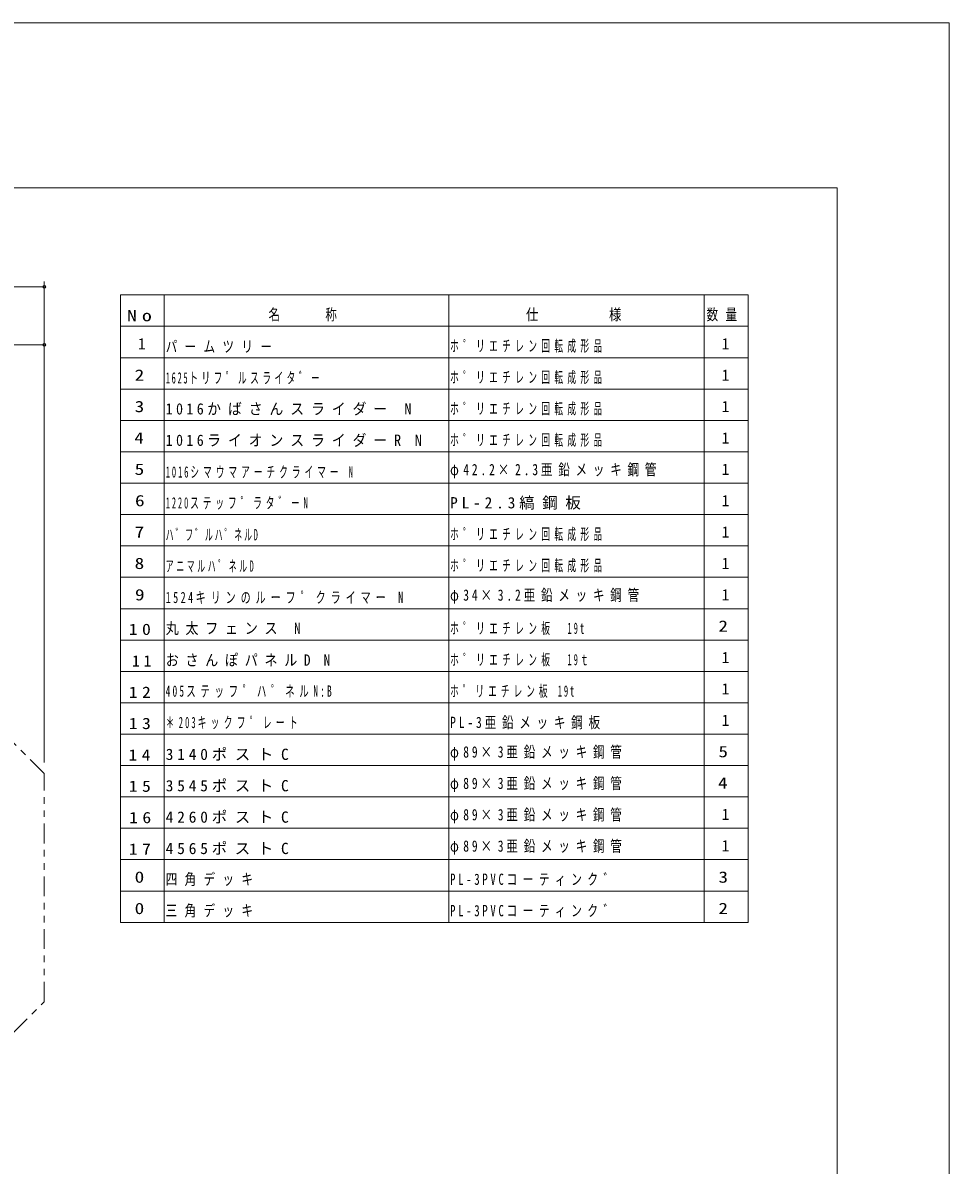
# Model space of a CAD drawing. Units: millimetres on the paper. Extents: x 0 to 420, y -594 to 297.
# Drawn here: x 279.5 to 420, y 123.8 to 297 of the extents above; entities that cross this region are included whole.
import ezdxf
from ezdxf.enums import TextEntityAlignment as Align

# ---------------------------------------------------------------- set-up
doc = ezdxf.new("R2010")
doc.units = ezdxf.units.MM
doc.linetypes.add('USER3', pattern=[8, 3, -1, 1, -1, 1, -1])
for name, color, linetype, lineweight in [('0_2', 7, 'Continuous', 13), ('2D', 7, 'Continuous', 13), ('2D_DIMENSION', 7, 'Continuous', 13), ('2D_OUTLINE', 7, 'USER3', 13), ('FMT', 7, 'Continuous', 13)]:
    doc.layers.add(name, color=color, linetype=linetype, lineweight=lineweight)
doc.styles.add('ＭＳ ゴシック', font='')
doc.styles.get('ＭＳ ゴシック').set_extended_font_data('MS Gothic')

msp = doc.modelspace()

# ---------------------------------------------------------------- linework, layer by layer
at = {"layer": '0_2'}
for p, q in [((282.789, 256.983), (282.372, 256.983)), ((282.789, 248.206), (282.372, 248.206))]:
    msp.add_line(p, q, dxfattribs=at)
msp.add_lwpolyline([(0, 297), (420, 297), (420, 0), (0, 0)], close=True, dxfattribs=at)
for centre in [(282.789, 256.983), (282.789, 248.206)]:
    msp.add_circle(centre, 0.208, dxfattribs=at)
at = {"layer": '2D'}
for p, q in [((294.32, 160.645), (294.32, 255.753)), ((294.32, 255.753), (389.509, 255.753)), ((300.986, 255.753), (300.986, 250.997)), ((344.112, 255.753), (344.112, 250.997)), ((382.842, 255.753), (382.842, 250.997)), ((389.509, 255.753), (389.509, 160.645)), ((294.32, 250.997), (389.509, 250.997)), ((300.986, 250.997), (300.986, 246.242)), ((344.112, 250.997), (344.112, 246.242)), ((382.842, 250.997), (382.842, 246.242)), ((294.32, 246.242), (389.509, 246.242)), ((300.986, 246.242), (300.986, 241.487)), ((344.112, 246.242), (344.112, 241.487)), ((382.842, 246.242), (382.842, 241.487)), ((294.32, 241.487), (389.509, 241.487)), ((300.986, 241.487), (300.986, 236.731)), ((344.112, 241.487), (344.112, 236.731)), ((382.842, 241.487), (382.842, 236.731)), ((294.32, 236.731), (389.509, 236.731)), ((300.986, 236.731), (300.986, 231.976)), ((344.112, 236.731), (344.112, 231.976)), ((382.842, 236.731), (382.842, 231.976)), ((294.32, 231.976), (389.509, 231.976)), ((300.986, 231.976), (300.986, 227.221)), ((344.112, 231.976), (344.112, 227.221)), ((382.842, 231.976), (382.842, 227.221)), ((294.32, 227.221), (389.509, 227.221)), ((300.986, 227.221), (300.986, 222.465)), ((344.112, 227.221), (344.112, 222.465)), ((382.842, 227.221), (382.842, 222.465)), ((294.32, 222.465), (389.509, 222.465)), ((300.986, 222.465), (300.986, 217.71)), ((344.112, 222.465), (344.112, 217.71)), ((382.842, 222.465), (382.842, 217.71)), ((294.32, 217.71), (389.509, 217.71)), ((300.986, 217.71), (300.986, 212.954)), ((344.112, 217.71), (344.112, 212.954)), ((382.842, 217.71), (382.842, 212.954)), ((294.32, 212.954), (389.509, 212.954)), ((300.986, 212.954), (300.986, 208.199)), ((344.112, 212.954), (344.112, 208.199)), ((382.842, 212.954), (382.842, 208.199)), ((294.32, 208.199), (389.509, 208.199)), ((300.986, 208.199), (300.986, 203.444)), ((344.112, 208.199), (344.112, 203.444)), ((382.842, 208.199), (382.842, 203.444)), ((294.32, 203.444), (389.509, 203.444)), ((300.986, 203.444), (300.986, 198.688)), ((344.112, 203.444), (344.112, 198.688)), ((382.842, 203.444), (382.842, 198.688)), ((294.32, 198.688), (389.509, 198.688)), ((300.986, 198.688), (300.986, 193.933)), ((344.112, 198.688), (344.112, 193.933)), ((382.842, 198.688), (382.842, 193.933)), ((294.32, 193.933), (389.509, 193.933)), ((300.986, 193.933), (300.986, 189.178)), ((344.112, 193.933), (344.112, 189.178)), ((382.842, 193.933), (382.842, 189.178)), ((294.32, 189.178), (389.509, 189.178)), ((300.986, 189.178), (300.986, 184.422)), ((344.112, 189.178), (344.112, 184.422)), ((382.842, 189.178), (382.842, 184.422)), ((294.32, 184.422), (389.509, 184.422)), ((300.986, 184.422), (300.986, 179.667)), ((344.112, 184.422), (344.112, 179.667)), ((382.842, 184.422), (382.842, 179.667)), ((294.32, 179.667), (389.509, 179.667)), ((300.986, 179.667), (300.986, 174.912)), ((344.112, 179.667), (344.112, 174.912)), ((382.842, 179.667), (382.842, 174.912)), ((294.32, 174.912), (389.509, 174.912)), ((300.986, 174.912), (300.986, 170.156)), ((344.112, 174.912), (344.112, 170.156)), ((382.842, 174.912), (382.842, 170.156)), ((294.32, 170.156), (389.509, 170.156)), ((300.986, 170.156), (300.986, 165.401)), ((344.112, 170.156), (344.112, 165.401)), ((382.842, 170.156), (382.842, 165.401)), ((294.32, 165.401), (389.509, 165.401)), ((300.986, 165.401), (300.986, 160.645)), ((344.112, 165.401), (344.112, 160.645)), ((382.842, 165.401), (382.842, 160.645)), ((389.509, 160.645), (294.32, 160.645))]:
    msp.add_line(p, q, dxfattribs=at)
at = {"layer": '2D_DIMENSION'}
for p, q in [((55.791, 256.983), (282.372, 256.983)), ((282.789, 184.892), (282.789, 257.816)), ((253.207, 248.206), (282.372, 248.206)), ((282.789, 184.892), (282.789, 249.039))]:
    msp.add_line(p, q, dxfattribs=at)
at = {"layer": '2D_OUTLINE'}
for p, q in [((282.789, 183.226), (228.271, 237.744)), ((282.789, 148.622), (282.789, 183.226)), ((261.094, 126.927), (282.789, 148.622))]:
    msp.add_line(p, q, dxfattribs=at)
at = {"layer": 'FMT'}
for p, q in [((28, 272), (403, 272)), ((403, 272), (403, 15))]:
    msp.add_line(p, q, dxfattribs=at)

# ---------------------------------------------------------------- texts
at = {"layer": '2D', "style": 'ＭＳ ゴシック'}
for p in [(296.987, 246.986), (385.509, 246.986), (385.509, 242.231), (385.509, 237.476), (385.509, 232.72), (385.509, 227.965), (385.509, 223.21), (385.509, 218.454), (385.509, 213.699), (385.509, 208.944), (385.509, 199.433), (385.509, 194.677), (385.509, 189.922), (385.509, 175.656), (385.509, 170.901)]:
    msp.add_text('1', height=1.711, dxfattribs=at).set_placement(p, align=Align.BOTTOM_LEFT)
at = {"layer": '2D', "style": 'ＭＳ ゴシック', "width": 1.25}
for s, p in [('2', (296.487, 242.231)), ('3', (296.487, 237.476)), ('4', (296.431, 232.72)), ('5', (296.487, 227.965)), ('6', (296.542, 223.21)), ('7', (296.487, 218.454)), ('8', (296.487, 213.699)), ('9', (296.542, 208.944)), ('2', (385.009, 204.188)), ('5', (385.009, 185.167)), ('4', (384.953, 180.411)), ('0', (296.487, 166.145)), ('3', (385.009, 166.145)), ('0', (296.487, 161.39)), ('2', (385.009, 161.39))]:
    msp.add_text(s, height=1.711, dxfattribs=at).set_placement(p, align=Align.BOTTOM_LEFT)
at = {"layer": '2D', "char_height": 1.711, "attachment_point": 7, "style": 'ＭＳ ゴシック'}
for s, insert in [('\\T1.5;\\W1.3;No', (295.32, 251.742)), ('\\T1.64;\\W0.75;名\u3000\u3000称', (316.794, 251.742)), ('\\T1.5;\\W0.8;仕\u3000\\~\\~\\~\\~\\~様', (355.833, 251.742)), ('\\T1.64;\\W0.75;数量', (383.22, 251.742)), ('\\T1.64;\\W0.75;パームツリー', (301.198, 246.986)), ('\\T1.5;\\W0.55;ホ゜リエチレン回転成形品', (344.323, 246.986)), ('\\T1.4;\\W0.55;1625トリフ゜ルスライタ゛ー', (301.198, 242.231)), ('\\T1.5;\\W0.55;ホ゜リエチレン回転成形品', (344.323, 242.231)), ('\\T1.5;\\W0.9;1016かばさんスライダー\\~N', (301.198, 237.476)), ('\\T1.5;\\W0.55;ホ゜リエチレン回転成形品', (344.323, 237.476)), ('\\T1.5;\\W0.9;1016ライオンスライダーR\\~N', (301.198, 232.72)), ('\\T1.5;\\W0.55;ホ゜リエチレン回転成形品', (344.323, 232.72)), ('\\T1.5;\\W0.75;φ42.2×2.3亜鉛メッキ鋼管', (344.323, 227.965)), ('\\T1.46;\\W0.55;1016シマウマアーチクライマー\\~N', (301.198, 227.965)), ('\\T1.45;\\W0.55;1220ステッフ゜ラタ゛ーN', (301.198, 223.21)), ('\\T1.5;PL-2.3縞鋼板', (344.323, 223.21)), ('\\T1.24;\\W0.5;ハ゛フ゛ルハ゜ネルD', (301.198, 218.454)), ('\\T1.5;\\W0.55;ホ゜リエチレン回転成形品', (344.323, 218.454)), ('\\T1.33;\\W0.5;アニマルハ゜ネルD', (301.198, 213.699)), ('\\T1.5;\\W0.55;ホ゜リエチレン回転成形品', (344.323, 213.699)), ('\\T1.5;\\W0.75;φ34×3.2亜鉛メッキ鋼管', (344.323, 208.944)), ('\\T1.5;\\W0.65;1524キリンのルーフ゜クライマー\\~N', (301.198, 208.944)), ('\\T1.51;\\W0.85;丸太フェンス\\~N', (301.198, 204.188)), ('\\T1.5;\\W0.55;ホ゜リエチレン板\u300019t', (344.323, 204.188)), ('\\T1.5;\\W1.15;10', (295.598, 204.188)), ('\\T1.5;11', (296.098, 199.433)), ('\\T1.51;\\W0.85;おさんぽパネルD\\~N', (301.198, 199.433)), ('\\T1.5;\\W0.55;ホ゜リエチレン板\u300019ｔ', (344.323, 199.433)), ('\\T1.5;\\W1.15;12', (295.598, 194.677)), ('\\T1.49;\\W0.6;405ステッフ゜ハ゜ネルN:B', (301.198, 194.677)), ('\\T1.46;\\W0.55;ホ゜リエチレン板\\~19t', (344.323, 194.677)), ('\\T1.5;\\W1.15;13', (295.598, 189.922)), ('\\T1.5;\\W0.55;＊203キックフ゜レート', (301.198, 189.922)), ('\\T1.5;\\W0.75;PL-3亜鉛メッキ鋼板', (344.323, 189.922)), ('\\T1.5;3140ポストC', (301.198, 185.167)), ('\\T1.5;\\W0.75;φ89×3亜鉛メッキ鋼管', (344.323, 185.167)), ('\\T1.5;\\W1.15;14', (295.542, 185.167)), ('\\T1.5;\\W1.15;15', (295.598, 180.411)), ('\\T1.5;3545ポストC', (301.198, 180.411)), ('\\T1.5;\\W0.75;φ89×3亜鉛メッキ鋼管', (344.323, 180.411)), ('\\T1.5;\\W1.15;16', (295.653, 175.656)), ('\\T1.5;4260ポストC', (301.198, 175.656)), ('\\T1.5;\\W0.75;φ89×3亜鉛メッキ鋼管', (344.323, 175.656)), ('\\T1.5;\\W0.75;φ89×3亜鉛メッキ鋼管', (344.323, 170.901)), ('\\T1.5;\\W1.15;17', (295.598, 170.901)), ('\\T1.5;4565ポストC', (301.198, 170.901)), ('\\T1.64;\\W0.75;四角デッキ', (301.198, 166.145)), ('\\T1.5;\\W0.7;PL-3PVCコーティンク゛', (344.323, 166.145)), ('\\T1.64;\\W0.75;三角デッキ', (301.198, 161.39)), ('\\T1.5;\\W0.7;PL-3PVCコーティンク゛', (344.323, 161.39))]:
    msp.add_mtext(s, dxfattribs=dict(at, insert=insert))

doc.saveas('drawing.dxf')
